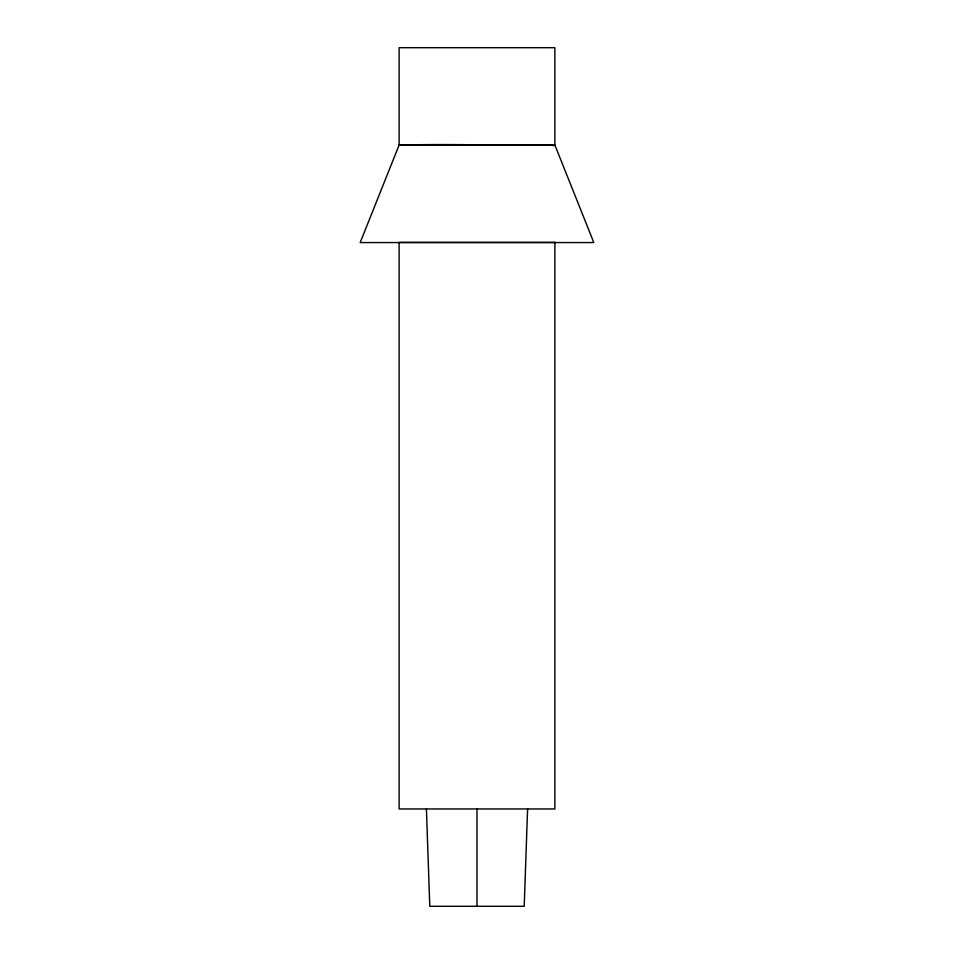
<?xml version="1.0" encoding="UTF-8"?>
<svg xmlns="http://www.w3.org/2000/svg" width="954" height="954" viewBox="0 0 954 954"><rect width="100%" height="100%" fill="white"/><g stroke="black" fill="none" stroke-linecap="round" stroke-linejoin="round"><path stroke-width="1.43" d="M527.586 808.956L524.211 906.3L429.789 906.3L426.414 808.956M477 808.956L477 906.3M399.118 145.044L360.183 242.566L593.817 242.566L554.882 145.044L554.882 47.7L399.118 47.7L399.118 145.044L554.882 145.044L553.582 145.712L552.223 145.044C502.4 145.7 451.576 143.72 401.777 145.044L399.118 145.044M554.882 242.399L399.118 242.399L399.118 808.956L554.882 808.956L554.882 242.399"/></g></svg>
